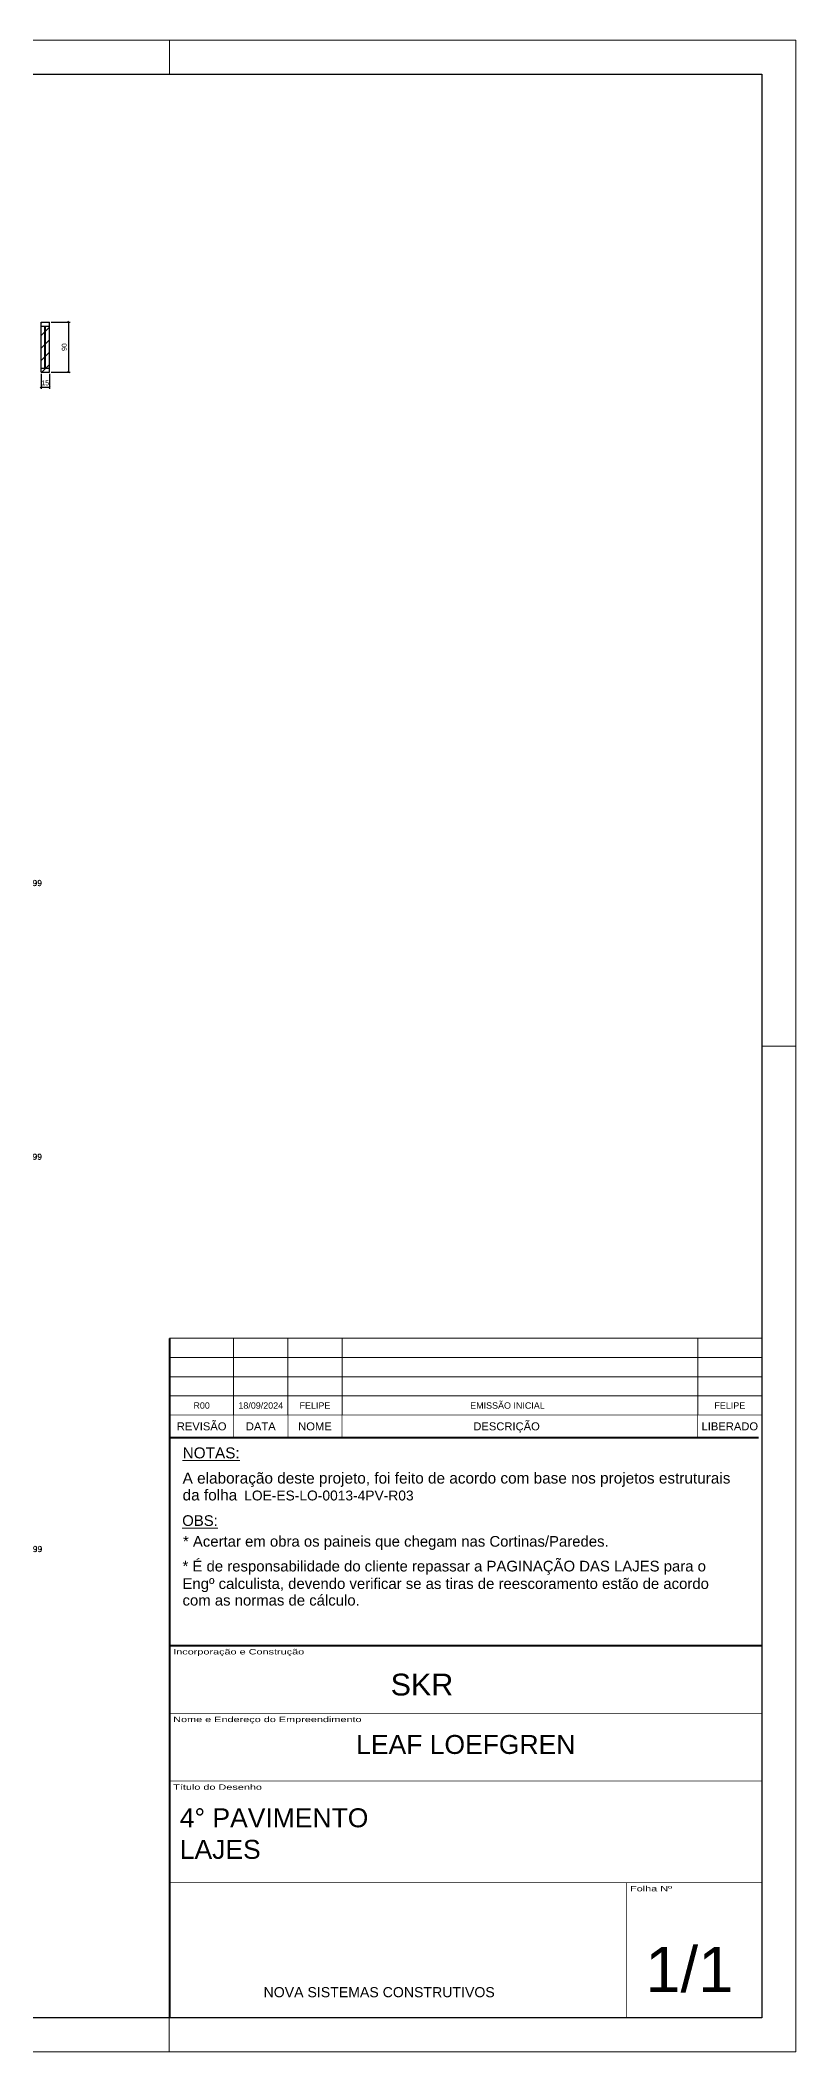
# Model space of a CAD drawing. Extents: x 1860 to 8661, y -614 to 3008.
# Drawn here: x 7301 to 8661, y -614 to 3008 of the extents above; entities that cross this region are included whole.
import ezdxf
from ezdxf.enums import TextEntityAlignment as Align

# ---------------------------------------------------------------- set-up
doc = ezdxf.new("R2010")
doc.units = 0
for name, color, linetype, lineweight in [('CARIMBO', 255, 'Continuous', 9), ('FOLHA', 255, 'Continuous', 5), ('Folhas', 255, 'Continuous', 9), ('Hachura', 251, 'Continuous', 9)]:
    doc.layers.add(name, color=color, linetype=linetype, lineweight=lineweight)
for name, color, linetype in [('COTA', 241, 'Continuous'), ('F-PILARES-DIM', 172, 'Continuous'), ('Painéis', 200, 'Continuous'), ('SARR_2.2x7', 40, 'Continuous')]:
    doc.layers.add(name, color=color, linetype=linetype)
doc.styles.add('ARIAL', font='arial.ttf')
doc.styles.add('COTA TECNICA-50', font='techl___.ttf', dxfattribs={"height": 9})
doc.styles.add('MCP', font='romans.shx')
doc.styles.add('Tecnologia', font='')
doc.styles.add('VERDANA', font='verdana.ttf', dxfattribs={"oblique": 15})
doc.styles.get('Tecnologia').set_extended_font_data('Forgotten Futurist')
doc.dimstyles.new('COTA PAINEL-50', dxfattribs={"dimtxt": 9, "dimasz": 3, "dimexe": 3, "dimexo": 3, "dimgap": 3, "dimtad": 1, "dimdec": 1, "dimzin": 12, "dimdsep": 46, "dimtxsty": 'COTA TECNICA-50', "dimblk1": 'OBLIQUE', "dimblk2": 'OBLIQUE', "dimsah": 1, "dimcen": 0.9, "dimclrd": 4, "dimclre": 4, "dimclrt": 240, "dimadec": 1, "dimazin": 3, "dimtfac": 1, "dimtdec": 1, "dimtmove": 0, "dimatfit": 3, "dimfxl": 1, "dimtolj": 1, "dimtzin": 12, "dimarcsym": 0})

# ---------------------------------------------------------------- blocks, each defined once
blk = doc.blocks.new('Carimbo Laje')
at = {"layer": 'CARIMBO', "color": 30}
for points, const_width in [([(124981.9, 144853.7), (123684.7, 144853.7), (123684.7, 144038.4)], 4.45), ([(123684.7, 144705.5), (124981.9, 144705.5)], 1.48), ([(123684.7, 144557.3), (124981.9, 144557.3)], 1.48), ([(123684.7, 144334.9), (124981.9, 144334.9)], 1.48), ([(124685.4, 144038.4), (124685.4, 144334.9)], 1.48), ([(123684.7, 144038.4), (124981.9, 144038.4)], 1.48)]:
    blk.add_lwpolyline(points, dxfattribs=dict(at, const_width=const_width))
at = {"color": 0, "linetype": 'Continuous', "ltscale": 5, "style": 'ARIAL'}
blk.add_text('NOVA SISTEMAS CONSTRUTIVOS', height=22.118, dxfattribs=at).set_placement((123890.4, 144083.7))
at = {"color": 7, "style": 'ARIAL'}
blk.add_attdef('INCORPORAÇÃO_E_CONTRUÇÃO', text='', height=45.7, dxfattribs=at).set_placement((124364.7, 144777.9), align=Align.MIDDLE_CENTER)
blk.add_attdef('NOME_DA_OBRA', text='', height=41.5, dxfattribs=at).set_placement((124333.3, 144616.6), align=Align.CENTER)
for tag, p in [('PAVIMENTO', (123706.9, 144455.9)), ('TIPO_DE_PROJETO', (123706.9, 144386.8))]:
    blk.add_attdef(tag, p, '', height=41.5, dxfattribs=at)
at = {"color": 7, "style": 'ARIAL', "oblique": 10}
blk.add_attdef('FOLHA_Nº', text='', height=111.2, dxfattribs=at).set_placement((124832.8, 144149.1), align=Align.CENTER)
at = {"layer": 'CARIMBO', "color": 7, "style": 'VERDANA'}
blk.add_attdef('ENDEREÇO', text='', height=14.8, dxfattribs=at).set_placement((124333.3, 144572.1), align=Align.CENTER)
at = {"layer": 'Folhas', "style": 'Tecnologia', "width": 1.5}
for s, p in [('Incorporação e Construção', (123692.5, 144846.3)), ('Nome e Endereço do Empreendimento', (123692.5, 144698.1)), ('Título do Desenho', (123692.5, 144549.8)), ('Folha Nº', (124693.1, 144327.5))]:
    blk.add_text(s, height=11.86, dxfattribs=at).set_placement(p, align=Align.TOP_LEFT)
blk = doc.blocks.new('Revisão Carimbo')
at = {"color": 30}
for p, q in [((0, 155), (925, 155)), ((100, 35), (100, 155)), ((184.66, 35), (184.66, 155)), ((269.32, 35), (269.32, 155)), ((825, 35), (825, 155)), ((0, 125), (925, 125)), ((0, 95), (925, 95)), ((0, 65), (925, 65))]:
    blk.add_line(p, q, dxfattribs=at)
for points, const_width in [([(0, 0), (0, 155)], 3), ([(0, 35), (925, 35)], 1), ([(100, 35), (100, 0)], 1), ([(184.66, 35), (184.66, 0)], 1), ([(269.32, 35), (269.32, 0)], 1), ([(825, 35), (825, 0)], 1), ([(0, 0), (920, 0)], 3)]:
    blk.add_lwpolyline(points, dxfattribs=dict(at, const_width=const_width))
at = {"color": 7, "style": 'ARIAL'}
for s, p in [('REVISÃO', (50, 17.5)), ('DATA', (142.33, 17.5)), ('NOME', (226.99, 17.5)), ('DESCRIÇÃO', (526.27, 17.5)), ('LIBERADO', (875, 17.5))]:
    blk.add_text(s, height=12.5, dxfattribs=at).set_placement(p, align=Align.MIDDLE_CENTER)
at = {"layer": 'CARIMBO', "color": 7, "style": 'ARIAL'}
for tag, p in [('REVISÃO_03', (50, 140)), ('DATA', (142.33, 140)), ('NOME', (226.99, 140)), ('LIBERADO', (875, 140)), ('REVISÃO_02', (50, 110)), ('DATA', (142.33, 110)), ('NOME', (226.99, 110)), ('LIBERADO', (875, 110)), ('REVISÃO_01', (50, 80)), ('DATA', (142.33, 80)), ('NOME', (226.99, 80)), ('LIBERADO', (875, 80)), ('REVISÃO_00', (50, 50)), ('DATA', (142.33, 50)), ('NOME', (226.99, 50)), ('LIBERADO', (875, 50))]:
    blk.add_attdef(tag, text='', height=10, dxfattribs=at).set_placement(p, align=Align.MIDDLE_CENTER)
for p in [(279.32, 140), (279.32, 110), (279.32, 80), (279.32, 50)]:
    blk.add_attdef('DESCRIÇÃO', text='', height=10, dxfattribs=at).set_placement(p, align=Align.MIDDLE_LEFT)
blk = doc.blocks.new('_Oblique')
at = {"color": 0, "linetype": 'ByBlock', "lineweight": -2}
blk.add_line((-0.5, -0.5), (0.5, 0.5), dxfattribs=at)
blk = doc.blocks.new('*D426')
at = {"layer": 'COTA', "color": 4, "lineweight": -2, "transparency": 16777216}
for p, q in [((7320.9, 2500.2), (7355.3, 2500.2)), ((7352.3, 2500.2), (7352.3, 2410.2)), ((7320.9, 2410.2), (7355.3, 2410.2))]:
    blk.add_line(p, q, dxfattribs=at)
at = {"layer": 'Defpoints', "color": 0, "transparency": 16777216}
for p in [(7317.9, 2500.2), (7317.9, 2410.2), (7352.3, 2410.2)]:
    blk.add_point(p, dxfattribs=at)
at = {"layer": 'COTA', "color": 4, "lineweight": -2, "transparency": 16777216, "xscale": 3, "yscale": 3, "zscale": 3}
for p, rotation in [((7352.3, 2500.2), 90), ((7352.3, 2410.2), 270)]:
    blk.add_blockref('_Oblique', p, dxfattribs=dict(at, rotation=rotation))
at = {"layer": 'COTA', "color": 240, "transparency": 16777216, "insert": (7344.7, 2455.2), "char_height": 9, "attachment_point": 5, "rotation": 90, "style": 'COTA TECNICA-50'}
blk.add_mtext('\\A1;90', dxfattribs=at)
blk = doc.blocks.new('*D427')
at = {"layer": 'COTA', "color": 4, "lineweight": -2, "transparency": 16777216}
for p, q in [((7302.9, 2407.2), (7302.9, 2380.2)), ((7317.9, 2407.2), (7317.9, 2380.2)), ((7302.9, 2383.2), (7317.9, 2383.2))]:
    blk.add_line(p, q, dxfattribs=at)
at = {"layer": 'Defpoints', "color": 0, "transparency": 16777216}
for p in [(7302.9, 2410.2), (7317.9, 2410.2), (7317.9, 2383.2)]:
    blk.add_point(p, dxfattribs=at)
at = {"layer": 'COTA', "color": 4, "lineweight": -2, "transparency": 16777216, "xscale": 3, "yscale": 3, "zscale": 3, "rotation": 180}
blk.add_blockref('_Oblique', (7302.9, 2383.2), dxfattribs=at)
at = {"layer": 'COTA', "color": 4, "lineweight": -2, "transparency": 16777216, "xscale": 3, "yscale": 3, "zscale": 3}
blk.add_blockref('_Oblique', (7317.9, 2383.2), dxfattribs=at)
at = {"layer": 'COTA', "color": 240, "transparency": 16777216, "insert": (7310.4, 2390.8), "char_height": 9, "attachment_point": 5, "style": 'COTA TECNICA-50'}
blk.add_mtext('\\A1;15', dxfattribs=at)

msp = doc.modelspace()

# ---------------------------------------------------------------- hatches: boundary and pattern name
at = {"layer": 'Hachura', "linetype": 'ByBlock'}
h = msp.add_hatch(dxfattribs=at)
h.set_pattern_fill('ANSI31', color=256, scale=5)
h.paths.add_polyline_path([(7317.91, 2500.2), (7302.91, 2500.2), (7302.91, 2410.2), (7317.91, 2410.2)])

# ---------------------------------------------------------------- linework, layer by layer
at = {"color": 30}
for p, q in [((2012.11, 2946.69), (8600.49, 2946.69)), ((8600.49, 2946.69), (8600.49, -552.63)), ((8600.49, -552.63), (2012.11, -552.63))]:
    msp.add_line(p, q, dxfattribs=at)
at = {"layer": 'CARIMBO', "color": 30, "const_width": 3.65}
msp.add_lwpolyline([(7534.31, 117.53), (7534.31, 492.16)], dxfattribs=at)
at = {"layer": 'FOLHA'}
for p, q in [((1859.7, 3007.66), (8661.45, 3007.66)), ((7534.31, 3007.66), (7534.31, 2946.69)), ((8661.45, 3007.66), (8661.45, -613.6)), ((8661.45, 1197.03), (8600.49, 1197.03)), ((7533.62, -552.63), (7533.62, -613.6)), ((8661.45, -613.6), (1859.7, -613.6))]:
    msp.add_line(p, q, dxfattribs=at)
at = {"layer": 'Painéis'}
for p, q in [((7302.91, 2410.2), (7302.91, 2500.2)), ((7302.91, 2500.2), (7317.91, 2500.2)), ((7317.91, 2410.2), (7317.91, 2500.2)), ((7302.91, 2410.2), (7317.91, 2410.2))]:
    msp.add_line(p, q, dxfattribs=at)
at = {"layer": 'SARR_2.2x7', "linetype": 'Continuous'}
for p, q in [((7302.91, 2493.2), (7317.91, 2493.2)), ((7309.91, 2417.2), (7309.91, 2493.2)), ((7310.91, 2417.2), (7310.91, 2493.2)), ((7302.91, 2417.2), (7317.91, 2417.2))]:
    msp.add_line(p, q, dxfattribs=at)

# ---------------------------------------------------------------- block references
at = {"layer": 'CARIMBO', "color": 1}
ref = msp.add_blockref('Revisão Carimbo', (7534.31, 492.16), dxfattribs=dict(at, xscale=1.152505138133646, yscale=1.152505138133646, zscale=1.152505138133646))
ref.add_attrib('REVISÃO_00', 'R00', dxfattribs={"color": 1, "height": 11.525, "style": 'ARIAL'}).set_placement((7591.94, 549.78), align=Align.MIDDLE_CENTER)
ref.add_attrib('DATA', '18/09/2024', dxfattribs={"color": 1, "height": 11.525, "style": 'ARIAL'}).set_placement((7698.35, 549.78), align=Align.MIDDLE_CENTER)
ref.add_attrib('NOME', 'FELIPE', dxfattribs={"color": 1, "height": 11.525, "style": 'ARIAL'}).set_placement((7795.92, 549.78), align=Align.MIDDLE_CENTER)
ref.add_attrib('DESCRIÇÃO', '                                                 EMISSÃO INICIAL', dxfattribs={"color": 1, "height": 11.5251, "style": 'ARIAL'}).set_placement((7856.23, 549.78), align=Align.MIDDLE_LEFT)
ref.add_attrib('LIBERADO', 'FELIPE', dxfattribs={"color": 1, "height": 11.525, "style": 'ARIAL'}).set_placement((8542.75, 549.78), align=Align.MIDDLE_CENTER)
at = {"layer": 'CARIMBO', "linetype": 'ByBlock'}
ref = msp.add_blockref('Carimbo Laje', (-94123.93, -118939.86), dxfattribs=dict(at, xscale=0.8219144908905698, yscale=0.8219144908905698, zscale=0.8219144908905698))
ref.add_attrib('FOLHA_Nº', '  1/1', (8327.58, -506.14), dxfattribs={"layer": '0', "height": 81.442, "style": 'ARIAL'})
ref.add_attrib('TIPO_DE_PROJETO', 'LAJES', (7552.59, -266.29), dxfattribs={"layer": '0', "height": 34.118, "style": 'ARIAL'})
ref.add_attrib('PAVIMENTO', '4° PAVIMENTO', (7552.59, -209.45), dxfattribs={"layer": '0', "height": 34.1176, "style": 'ARIAL'})
ref.add_attrib('NOME_DA_OBRA', 'LEAF LOEFGREN', dxfattribs={"layer": '0', "height": 34.1176, "style": 'ARIAL'}).set_placement((8067.4, -77.42), align=Align.CENTER)
ref.add_attrib('INCORPORAÇÃO_E_CONTRUÇÃO', 'SKR', dxfattribs={"layer": '0', "height": 39.265, "style": 'ARIAL'}).set_placement((7988.57, 67.07), align=Align.TOP_CENTER)

# ---------------------------------------------------------------- texts
at = {"layer": 'CARIMBO', "style": 'ARIAL'}
for s, height, p in [('%%UNOTAS:', 19.751, (7557.72, 454.63)), ('A elaboração deste projeto, foi feito de acordo com base nos projetos estruturais', 19.7506, (7557.72, 409.32)), ('da folha', 19.751, (7557.72, 378.93)), ('%%UOBS:', 19.202, (7556.97, 333.09)), ('* Acertar em obra os paineis que chegam nas Cortinas/Paredes.', 19.2019, (7558.32, 295.68)), ('* É de responsabilidade do cliente repassar a PAGINAÇÃO DAS LAJES para o', 19.2019, (7557.5, 251.09)), ('Engº calculista, devendo verificar se as tiras de reescoramento estão de acordo', 19.2019, (7557.5, 219.62)), ('com as normas de cálculo.', 19.2019, (7557.5, 189.67))]:
    msp.add_text(s, height=height, dxfattribs=at).set_placement(p)
at = {"layer": 'CARIMBO', "color": 1, "style": 'ARIAL'}
msp.add_text('LOE-ES-LO-0013-4PV-R03', height=17.7755, dxfattribs=at).set_placement((7668.56, 378.93))
at = {"layer": 'F-PILARES-DIM', "linetype": 'Continuous', "style": 'MCP'}
for p in [(7254.57, 1485.31), (7254.56, 992.57), (7254.92, 286.46)]:
    msp.add_text('25x199', height=10, dxfattribs=at).set_placement(p)

# ---------------------------------------------------------------- dimensions: what is measured, and where the dimension line sits
at = {"layer": 'COTA'}
dim = msp.add_linear_dim(base=(7352.29, 2410.2), p1=(7317.91, 2500.2), p2=(7317.91, 2410.2), angle=90, dimstyle='COTA PAINEL-50', dxfattribs=at)
dim.commit()
dim.dimension.update_dxf_attribs({"geometry": '*D426', "text_midpoint": (7344.68, 2455.2)})
dim = msp.add_linear_dim(base=(7317.91, 2383.2), p1=(7302.91, 2410.2), p2=(7317.91, 2410.2), dimstyle='COTA PAINEL-50', dxfattribs=at)
dim.commit()
dim.dimension.update_dxf_attribs({"geometry": '*D427', "text_midpoint": (7310.41, 2390.79)})

doc.saveas('drawing.dxf')
